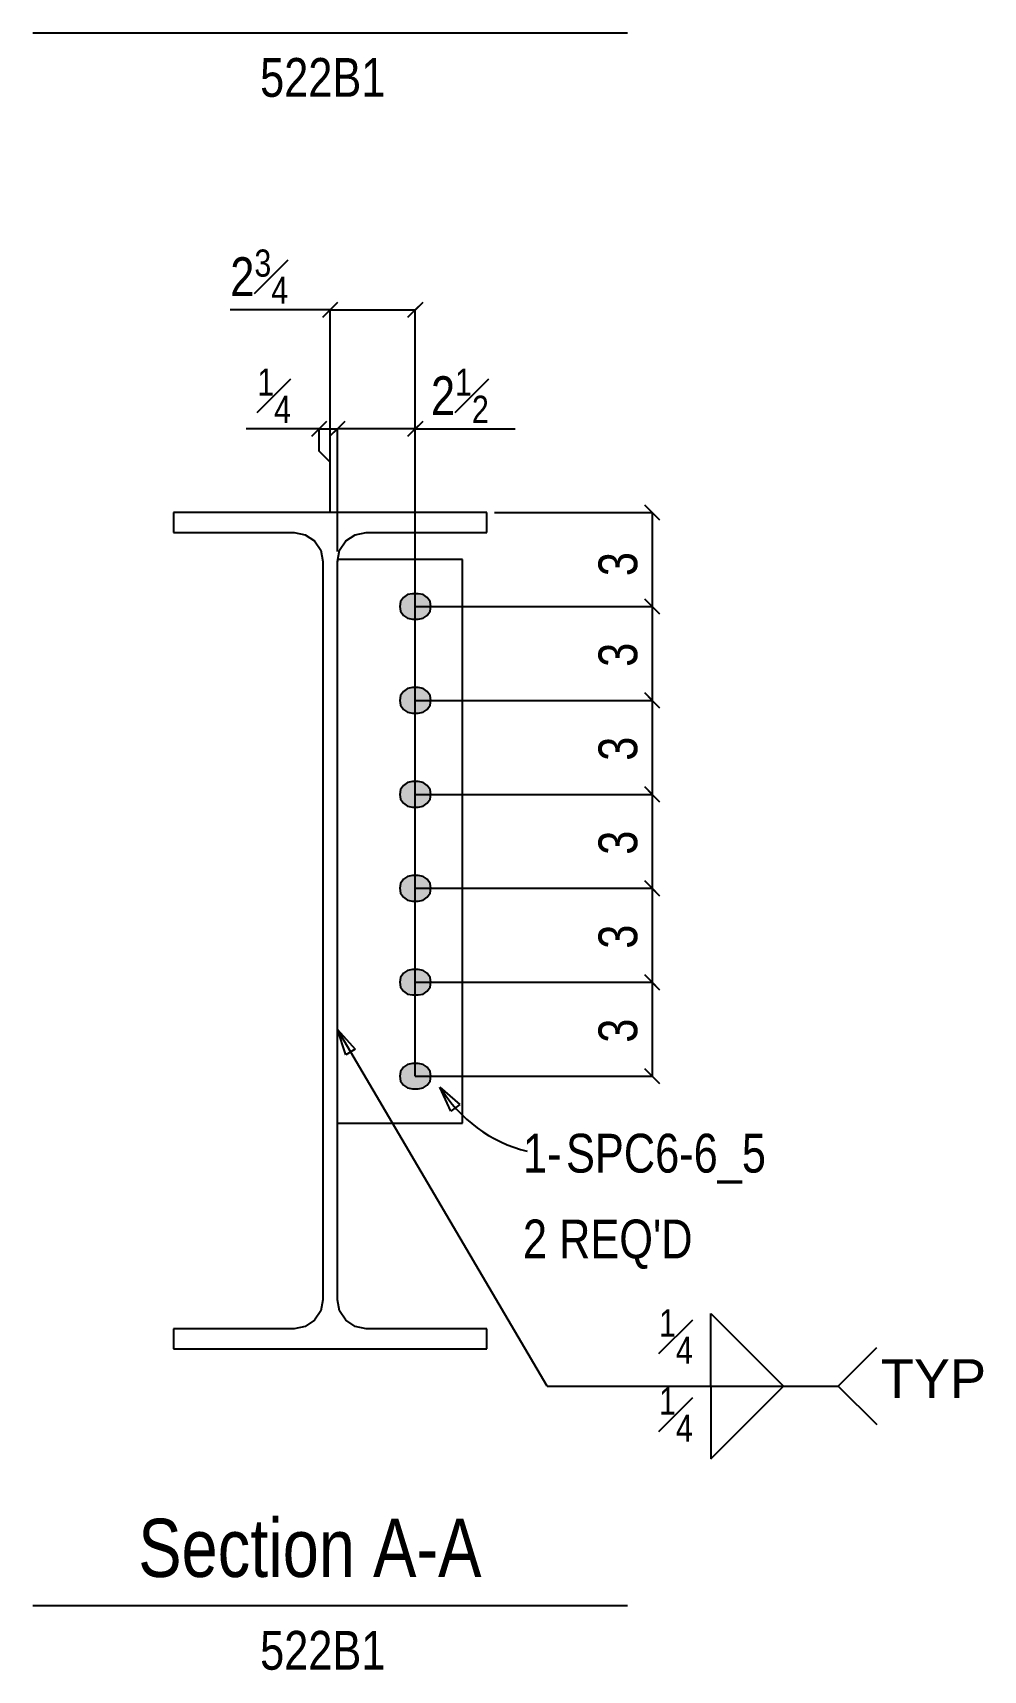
# Model space of a CAD drawing. Extents: x -19 to 172, y -89 to 62.
# Drawn here: x 142 to 172.3, y -88.6 to -36.3 of the extents above; entities that cross this region are included whole.
import ezdxf
from ezdxf.enums import TextEntityAlignment as Align

# ---------------------------------------------------------------- set-up
doc = ezdxf.new("R2010")
doc.units = 0
doc.header["$LTSCALE"] = 94.041302
doc.header["$MEASUREMENT"] = 0
doc.linetypes.add('SDS2_5', pattern=[0.04, 0.02, -0.02])
doc.layers.get('0').update_dxf_attribs({"linetype": 'CONTINUOUS'})
for name, color, linetype in [('OUTLINE', 7, 'CONTINUOUS'), ('SYSTEM_ANNOTATION', 7, 'CONTINUOUS'), ('USER_ADJUSTED', 7, 'CONTINUOUS'), ('USER_ANNOTATION', 7, 'CONTINUOUS')]:
    doc.layers.add(name, color=color, linetype=linetype)
doc.styles.add('ARIAL', font='arial.ttf', dxfattribs={"width": 0.8, "height": 0.2})

msp = doc.modelspace()

# ---------------------------------------------------------------- hatches: boundary and pattern name
for points in [[(154.286, -55.008), (154.441, -54.977), (154.573, -54.889), (154.661, -54.757), (154.692, -54.602), (154.661, -54.446), (154.573, -54.315), (154.441, -54.227), (154.286, -54.196), (154.098, -54.196), (153.943, -54.227), (153.811, -54.315), (153.723, -54.446), (153.692, -54.602), (153.723, -54.757), (153.811, -54.889), (153.943, -54.977), (154.098, -55.008), (154.286, -55.008)], [(154.286, -58.008), (154.441, -57.977), (154.573, -57.889), (154.661, -57.757), (154.692, -57.602), (154.661, -57.446), (154.573, -57.315), (154.441, -57.227), (154.286, -57.196), (154.098, -57.196), (153.943, -57.227), (153.811, -57.315), (153.723, -57.446), (153.692, -57.602), (153.723, -57.757), (153.811, -57.889), (153.943, -57.977), (154.098, -58.008), (154.286, -58.008)], [(154.286, -61.008), (154.441, -60.977), (154.573, -60.889), (154.661, -60.757), (154.692, -60.602), (154.661, -60.446), (154.573, -60.315), (154.441, -60.227), (154.286, -60.196), (154.098, -60.196), (153.943, -60.227), (153.811, -60.315), (153.723, -60.446), (153.692, -60.602), (153.723, -60.757), (153.811, -60.889), (153.943, -60.977), (154.098, -61.008), (154.286, -61.008)], [(154.286, -64.008), (154.441, -63.977), (154.573, -63.889), (154.661, -63.757), (154.692, -63.602), (154.661, -63.446), (154.573, -63.315), (154.441, -63.227), (154.286, -63.196), (154.098, -63.196), (153.943, -63.227), (153.811, -63.315), (153.723, -63.446), (153.692, -63.602), (153.723, -63.757), (153.811, -63.889), (153.943, -63.977), (154.098, -64.008), (154.286, -64.008)], [(154.286, -67.008), (154.441, -66.977), (154.573, -66.889), (154.661, -66.757), (154.692, -66.602), (154.661, -66.446), (154.573, -66.315), (154.441, -66.227), (154.286, -66.196), (154.098, -66.196), (153.943, -66.227), (153.811, -66.315), (153.723, -66.446), (153.692, -66.602), (153.723, -66.757), (153.811, -66.889), (153.943, -66.977), (154.098, -67.008), (154.286, -67.008)], [(154.286, -70.008), (154.441, -69.977), (154.573, -69.889), (154.661, -69.757), (154.692, -69.602), (154.661, -69.446), (154.573, -69.315), (154.441, -69.227), (154.286, -69.196), (154.098, -69.196), (153.943, -69.227), (153.811, -69.315), (153.723, -69.446), (153.692, -69.602), (153.723, -69.757), (153.811, -69.889), (153.943, -69.977), (154.098, -70.008), (154.286, -70.008)]]:
    msp.add_hatch(color=3).paths.add_polyline_path(points, flags=16)

# ---------------------------------------------------------------- linework, layer by layer
at = {"layer": 'OUTLINE', "color": 2, "linetype": 'CONTINUOUS'}
for p, q in [((156.472, -51.602), (146.472, -51.602)), ((146.472, -51.602), (146.472, -52.242)), ((156.472, -52.242), (156.472, -51.602)), ((146.472, -52.242), (150.32, -52.242)), ((150.32, -52.242), (150.673, -52.312)), ((152.272, -52.312), (152.625, -52.242)), ((152.625, -52.242), (156.472, -52.242)), ((150.673, -52.312), (150.972, -52.512)), ((150.972, -52.512), (151.172, -52.811)), ((151.772, -52.811), (151.972, -52.512)), ((151.972, -52.512), (152.272, -52.312)), ((151.172, -52.811), (151.242, -53.164)), ((151.242, -53.164), (151.242, -76.739)), ((151.702, -53.164), (151.772, -52.811)), ((151.702, -76.739), (151.702, -53.164)), ((155.702, -53.102), (151.715, -53.102)), ((155.702, -71.102), (155.702, -53.102)), ((151.702, -71.102), (155.702, -71.102)), ((151.242, -76.739), (151.172, -77.092)), ((151.772, -77.092), (151.702, -76.739)), ((151.172, -77.092), (150.972, -77.392)), ((151.972, -77.392), (151.772, -77.092)), ((150.32, -77.662), (146.472, -77.662)), ((146.472, -77.662), (146.472, -78.302)), ((150.673, -77.592), (150.32, -77.662)), ((150.972, -77.392), (150.673, -77.592)), ((152.272, -77.592), (151.972, -77.392)), ((152.625, -77.662), (152.272, -77.592)), ((156.472, -77.662), (152.625, -77.662)), ((156.472, -78.302), (156.472, -77.662)), ((146.472, -78.302), (156.472, -78.302))]:
    msp.add_line(p, q, dxfattribs=at)
at = {"layer": 'OUTLINE', "color": 1, "linetype": 'SDS2_5'}
for p, q in [((151.702, -53.102), (151.702, -53.164)), ((151.715, -53.102), (151.702, -53.102))]:
    msp.add_line(p, q, dxfattribs=at)
at = {"layer": 'OUTLINE', "color": 1, "linetype": 'CONTINUOUS'}
for points in [[(154.286, -55.008), (154.441, -54.977), (154.573, -54.889), (154.661, -54.757), (154.692, -54.602), (154.661, -54.446), (154.573, -54.315), (154.441, -54.227), (154.286, -54.196), (154.098, -54.196), (153.943, -54.227), (153.811, -54.315), (153.723, -54.446), (153.692, -54.602), (153.723, -54.757), (153.811, -54.889), (153.943, -54.977), (154.098, -55.008), (154.286, -55.008)], [(154.286, -58.008), (154.441, -57.977), (154.573, -57.889), (154.661, -57.757), (154.692, -57.602), (154.661, -57.446), (154.573, -57.315), (154.441, -57.227), (154.286, -57.196), (154.098, -57.196), (153.943, -57.227), (153.811, -57.315), (153.723, -57.446), (153.692, -57.602), (153.723, -57.757), (153.811, -57.889), (153.943, -57.977), (154.098, -58.008), (154.286, -58.008)], [(154.286, -61.008), (154.441, -60.977), (154.573, -60.889), (154.661, -60.757), (154.692, -60.602), (154.661, -60.446), (154.573, -60.315), (154.441, -60.227), (154.286, -60.196), (154.098, -60.196), (153.943, -60.227), (153.811, -60.315), (153.723, -60.446), (153.692, -60.602), (153.723, -60.757), (153.811, -60.889), (153.943, -60.977), (154.098, -61.008), (154.286, -61.008)], [(154.286, -64.008), (154.441, -63.977), (154.573, -63.889), (154.661, -63.757), (154.692, -63.602), (154.661, -63.446), (154.573, -63.315), (154.441, -63.227), (154.286, -63.196), (154.098, -63.196), (153.943, -63.227), (153.811, -63.315), (153.723, -63.446), (153.692, -63.602), (153.723, -63.757), (153.811, -63.889), (153.943, -63.977), (154.098, -64.008), (154.286, -64.008)], [(154.286, -67.008), (154.441, -66.977), (154.573, -66.889), (154.661, -66.757), (154.692, -66.602), (154.661, -66.446), (154.573, -66.315), (154.441, -66.227), (154.286, -66.196), (154.098, -66.196), (153.943, -66.227), (153.811, -66.315), (153.723, -66.446), (153.692, -66.602), (153.723, -66.757), (153.811, -66.889), (153.943, -66.977), (154.098, -67.008), (154.286, -67.008)], [(154.286, -70.008), (154.441, -69.977), (154.573, -69.889), (154.661, -69.757), (154.692, -69.602), (154.661, -69.446), (154.573, -69.315), (154.441, -69.227), (154.286, -69.196), (154.098, -69.196), (153.943, -69.227), (153.811, -69.315), (153.723, -69.446), (153.692, -69.602), (153.723, -69.757), (153.811, -69.889), (153.943, -69.977), (154.098, -70.008), (154.286, -70.008)]]:
    msp.add_lwpolyline(points, close=True, dxfattribs=at)
at = {"layer": 'SYSTEM_ANNOTATION', "color": 3, "linetype": 'CONTINUOUS'}
for p, q in [((141.972, -36.288), (160.972, -36.288)), ((141.972, -86.502), (160.972, -86.502))]:
    msp.add_line(p, q, dxfattribs=at)
at = {"layer": 'SYSTEM_ANNOTATION', "color": 1, "linetype": 'CONTINUOUS'}
for p, q in [((151.236, -45.369), (151.708, -44.897)), ((151.708, -44.897), (151.472, -45.133)), ((153.956, -45.369), (154.428, -44.897)), ((154.428, -44.897), (154.192, -45.133)), ((151.472, -45.133), (148.282, -45.133)), ((151.472, -45.133), (151.236, -45.369)), ((151.472, -51.602), (151.472, -45.133)), ((151.472, -45.133), (154.192, -45.133)), ((154.192, -45.133), (153.956, -45.369)), ((154.192, -69.602), (154.192, -45.133)), ((151.118, -48.933), (148.788, -48.933)), ((150.882, -49.169), (151.354, -48.697)), ((151.118, -48.933), (150.882, -49.169)), ((151.354, -48.697), (151.118, -48.933)), ((151.118, -49.642), (151.118, -48.933)), ((151.118, -48.933), (151.702, -48.933)), ((151.466, -49.169), (151.938, -48.697)), ((151.938, -48.697), (151.466, -49.169)), ((151.702, -48.933), (151.466, -49.169)), ((151.466, -49.169), (151.702, -48.933)), ((151.938, -48.697), (151.702, -48.933)), ((151.702, -48.933), (151.938, -48.697)), ((151.702, -48.933), (151.702, -48.933)), ((151.702, -52.852), (151.702, -48.933)), ((154.192, -48.933), (151.702, -48.933)), ((151.702, -52.852), (151.702, -48.933)), ((154.428, -48.697), (153.956, -49.169)), ((153.956, -49.169), (154.192, -48.933)), ((154.192, -48.933), (154.428, -48.697)), ((154.192, -69.602), (154.192, -48.933)), ((154.192, -48.933), (157.383, -48.933)), ((151.472, -49.996), (151.118, -49.642)), ((151.472, -51.602), (151.472, -49.996)), ((161.758, -54.602), (161.522, -54.366)), ((161.522, -54.366), (161.994, -54.838)), ((154.192, -54.602), (161.758, -54.602)), ((161.994, -54.838), (161.758, -54.602)), ((161.758, -54.602), (161.758, -57.602)), ((161.758, -57.602), (161.522, -57.366)), ((161.522, -57.366), (161.994, -57.838)), ((161.758, -57.602), (161.522, -57.366)), ((161.522, -57.366), (161.994, -57.838)), ((154.192, -57.602), (161.758, -57.602)), ((154.192, -57.602), (161.758, -57.602)), ((161.994, -57.838), (161.758, -57.602)), ((161.994, -57.838), (161.758, -57.602)), ((161.758, -57.602), (161.758, -60.602)), ((154.192, -60.602), (161.758, -60.602)), ((154.192, -60.602), (161.758, -60.602)), ((161.758, -60.602), (161.522, -60.366)), ((161.522, -60.366), (161.994, -60.838)), ((161.758, -60.602), (161.522, -60.366)), ((161.522, -60.366), (161.994, -60.838)), ((161.994, -60.838), (161.758, -60.602)), ((161.994, -60.838), (161.758, -60.602)), ((161.758, -60.602), (161.758, -63.602)), ((154.192, -63.602), (161.758, -63.602)), ((154.192, -63.602), (161.758, -63.602)), ((161.758, -63.602), (161.522, -63.366)), ((161.522, -63.366), (161.994, -63.838)), ((161.758, -63.602), (161.522, -63.366)), ((161.522, -63.366), (161.994, -63.838)), ((161.994, -63.838), (161.758, -63.602)), ((161.994, -63.838), (161.758, -63.602)), ((161.758, -63.602), (161.758, -66.602)), ((161.758, -66.602), (161.522, -66.366)), ((161.522, -66.366), (161.994, -66.838)), ((161.758, -66.602), (161.522, -66.366)), ((161.522, -66.366), (161.994, -66.838)), ((154.192, -66.602), (161.758, -66.602)), ((154.192, -66.602), (161.758, -66.602)), ((161.994, -66.838), (161.758, -66.602)), ((161.994, -66.838), (161.758, -66.602)), ((161.758, -66.602), (161.758, -69.602)), ((161.758, -69.602), (161.522, -69.366)), ((161.522, -69.366), (161.994, -69.838)), ((154.192, -69.602), (161.758, -69.602)), ((154.977, -69.946), (154.977, -69.946)), ((154.977, -69.946), (155.611, -70.506)), ((155.326, -70.716), (154.977, -69.946)), ((161.994, -69.838), (161.758, -69.602)), ((155.611, -70.506), (155.326, -70.716))]:
    msp.add_line(p, q, dxfattribs=at)
msp.add_arc((158.844, -67.608), 4.518, 211.1588, 256.1588, dxfattribs=at)
at = {"layer": 'USER_ADJUSTED', "color": 1, "linetype": 'CONTINUOUS'}
for p, q in [((156.722, -51.602), (161.758, -51.602)), ((161.758, -51.602), (161.522, -51.366)), ((161.522, -51.366), (161.994, -51.838)), ((161.994, -51.838), (161.758, -51.602)), ((161.758, -51.602), (161.758, -54.602)), ((161.758, -54.602), (161.522, -54.366)), ((161.522, -54.366), (161.994, -54.838)), ((154.192, -54.602), (161.758, -54.602)), ((161.994, -54.838), (161.758, -54.602))]:
    msp.add_line(p, q, dxfattribs=at)
at = {"layer": 'USER_ANNOTATION', "color": 1, "linetype": 'CONTINUOUS'}
for p, q in [((158.407, -79.493), (151.702, -68.113)), ((151.702, -68.113), (151.702, -68.113)), ((151.702, -68.113), (152.275, -68.735)), ((151.969, -68.915), (151.702, -68.113)), ((152.275, -68.735), (151.969, -68.915)), ((163.632, -79.493), (163.632, -77.171)), ((163.632, -77.171), (165.955, -79.493)), ((167.697, -79.493), (168.928, -78.262)), ((158.407, -79.493), (167.697, -79.493)), ((163.632, -79.493), (163.632, -81.816)), ((163.632, -81.816), (165.955, -79.493)), ((167.697, -79.493), (168.928, -80.725))]:
    msp.add_line(p, q, dxfattribs=at)

# ---------------------------------------------------------------- texts
at = {"layer": 'SYSTEM_ANNOTATION', "color": 1, "linetype": 'CONTINUOUS', "style": 'ARIAL', "width": 0.8}
for p in [(149.234, -38.334), (149.234, -88.548)]:
    msp.add_text('522B1', height=1.2386, dxfattribs=at).set_placement(p)
for p in [(161.281, -56.532), (161.281, -59.532), (161.281, -62.532), (161.281, -65.532), (161.281, -68.532)]:
    msp.add_text('3', height=1.239, rotation=90, dxfattribs=at).set_placement(p)
at = {"layer": 'SYSTEM_ANNOTATION', "color": 3, "linetype": 'CONTINUOUS', "style": 'ARIAL', "width": 0.8}
msp.add_text('Section A-A', height=1.85792, dxfattribs=at).set_placement((145.341, -85.587))
at = {"layer": 'SYSTEM_ANNOTATION', "color": 1, "linetype": 'CONTINUOUS', "char_height": 1.23861, "attachment_point": 7, "style": 'ARIAL'}
for s, insert in [('\\A1;2{\\H0.70x;\\S3#4;}', (148.282, -44.942)), ('\\A1;{\\H0.70x;\\S1#4;}', (149.143, -48.742)), ('\\A1;2{\\H0.70x;\\S1#2;}', (154.692, -48.742))]:
    msp.add_mtext(s, dxfattribs=dict(at, insert=insert))
at = {"layer": 'USER_ADJUSTED', "color": 1, "linetype": 'CONTINUOUS', "style": 'ARIAL', "width": 0.8}
msp.add_text('3', height=1.239, rotation=90, dxfattribs=at).set_placement((161.281, -53.252), align=Align.CENTER)
for s, p in [('1-', (157.629, -72.677)), ('SPC6-6_5', (159.005, -72.677)), ("2 REQ'D", (157.629, -75.416))]:
    msp.add_text(s, height=1.2386, dxfattribs=at).set_placement(p)
at = {"layer": 'USER_ANNOTATION', "color": 1, "linetype": 'CONTINUOUS', "style": 'ARIAL'}
msp.add_text('TYP', height=1.2386, dxfattribs=at).set_placement((169.058, -79.255), align=Align.MIDDLE_LEFT)
at = {"layer": 'USER_ANNOTATION', "color": 1, "linetype": 'CONTINUOUS', "char_height": 1.23861, "style": 'ARIAL'}
for insert, attachment_point in [((163.052, -78.78), 9), ((163.052, -79.535), 3)]:
    msp.add_mtext('\\A1;{\\H0.70x;\\S1#4;}', dxfattribs=dict(at, insert=insert, attachment_point=attachment_point))

doc.saveas('drawing.dxf')
